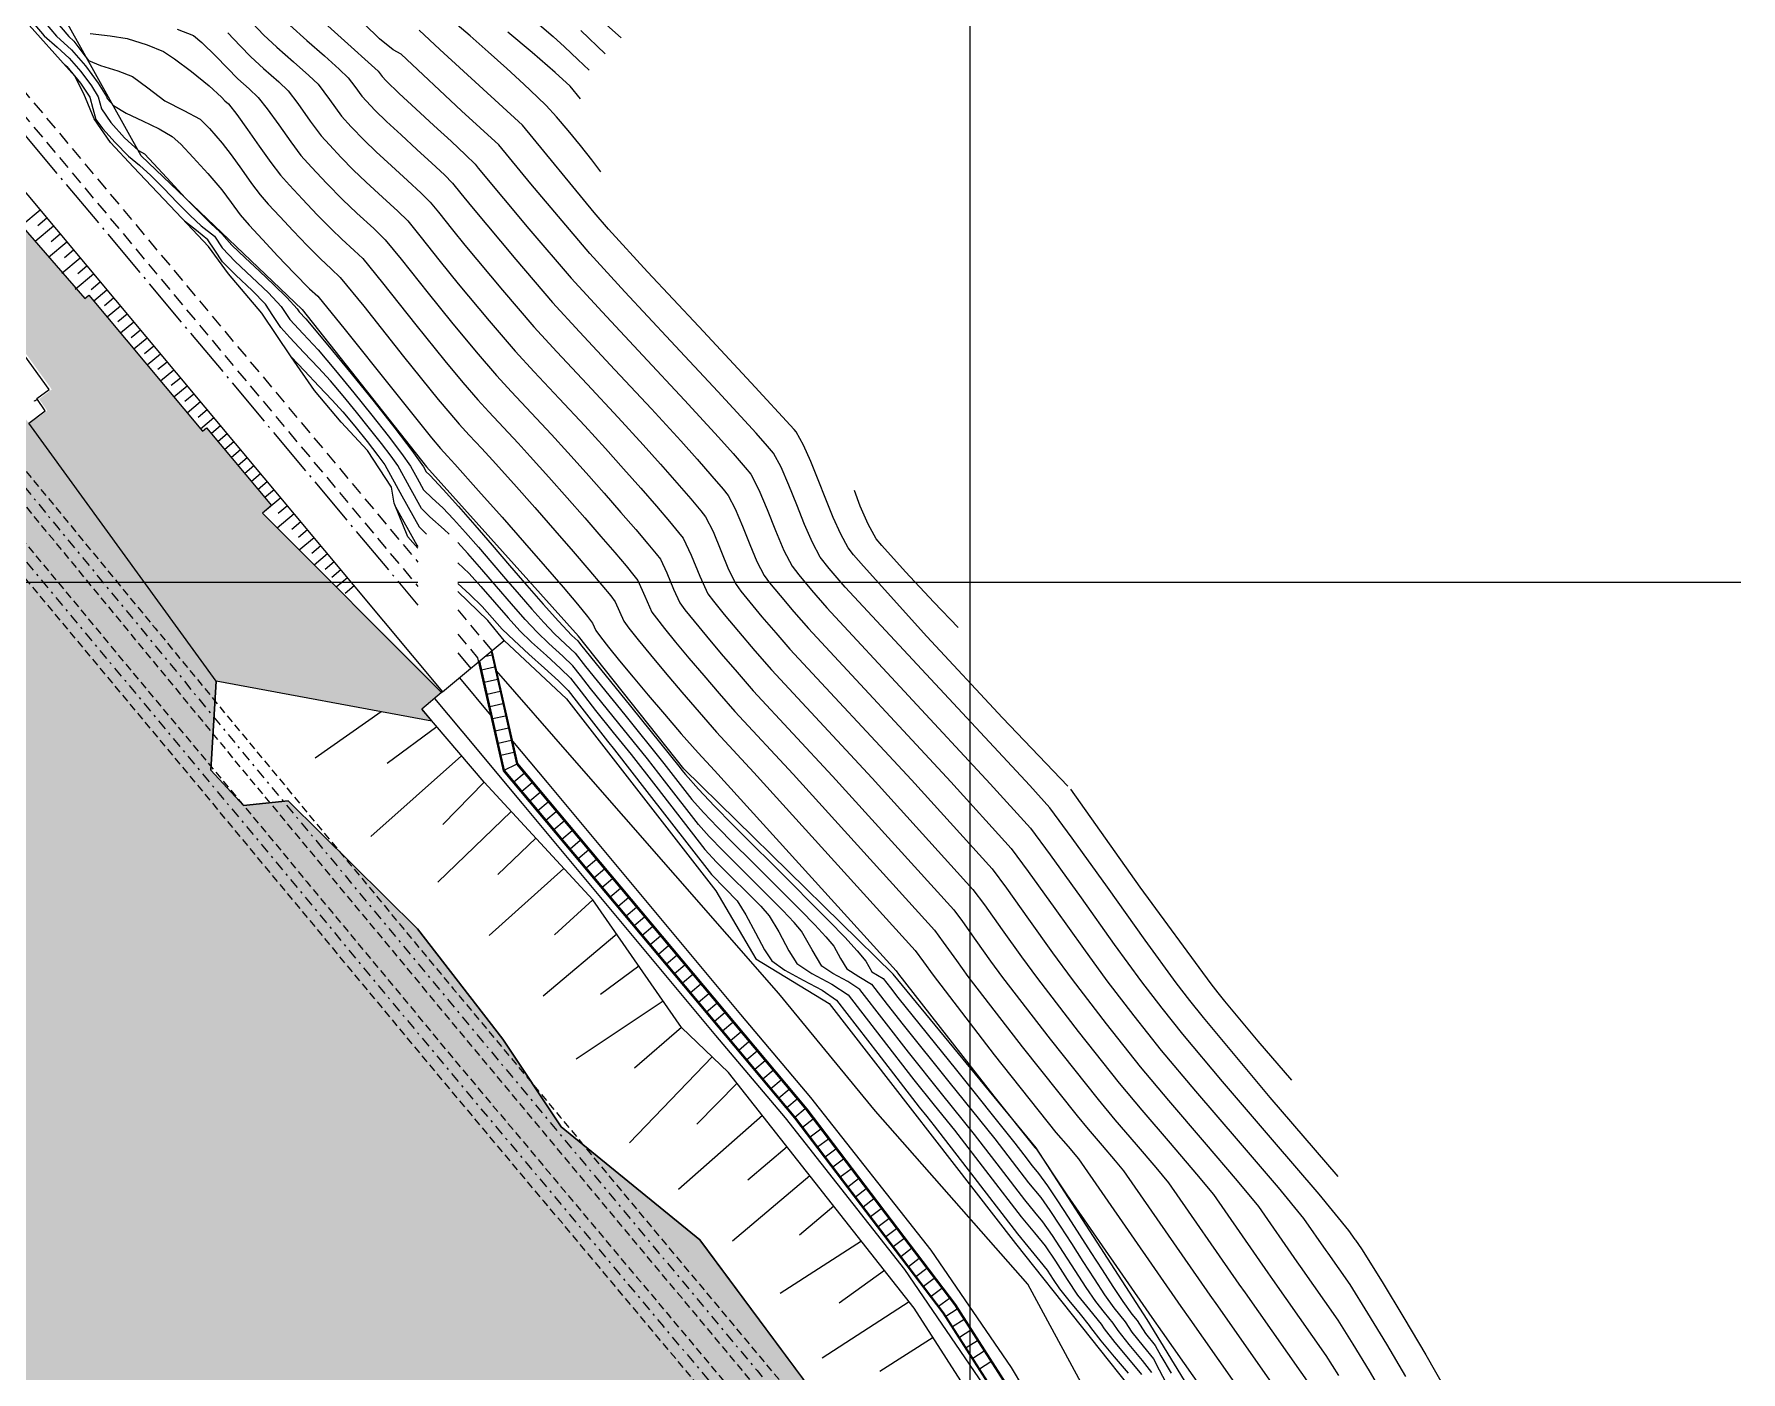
# Model space of a CAD drawing. Extents: x 61466 to 63015, y 108404 to 110397.
# Drawn here: x 62932.8 to 63014.7, y 109017.2 to 109081.4 of the extents above; entities that cross this region are included whole.
import ezdxf

# ---------------------------------------------------------------- set-up
doc = ezdxf.new("R2010")
doc.units = 0
doc.header["$LTSCALE"] = 1.000015
doc.header["$MEASUREMENT"] = 0
for name, pattern in [('ACAD_ISO04W100', [30, 24, -3, 0, -3]), ('NASCOSTA', [9.525, 6.35, -3.175]), ('TRATTEGGIATA2', [0.375, 0.25, -0.125]), ('TRATTOPUNTO2', [0.5, 0.25, -0.125, 0, -0.125])]:
    doc.linetypes.add(name, pattern=pattern)
for name, color, linetype in [('Bâti', 7, 'Continuous'), ('CANALISATION', 2, 'Continuous'), ('colore lago', 131, 'Continuous'), ('Conduite 1000', 170, 'Continuous'), ('coordinate', 2, 'Continuous'), ('curve livello 5m', 7, 'Continuous'), ('Limite fiume', 6, 'Continuous'), ('LIN010CO', 2, 'Continuous'), ('LIN010TR', 2, 'NASCOSTA'), ('LIN018CO', 6, 'Continuous'), ('LIN018TR', 6, 'NASCOSTA'), ('LINCOLO-ROSSO-070', 30, 'Continuous'), ('pendenze', 2, 'Continuous'), ('Per+Mod Surf', 7, 'Continuous'), ('sezioni', 7, 'Continuous'), ('Strade', 7, 'Continuous'), ('TalusHautBas', 7, 'Continuous')]:
    doc.layers.add(name, color=color, linetype=linetype)
doc.layers.add('Colori bordi', color=5, linetype='Continuous', plot=False)
doc.layers.add('no_plot', color=5, linetype='Continuous', plot=False)

msp = doc.modelspace()

# ---------------------------------------------------------------- hatches: boundary and pattern name
at = {"layer": 'colore lago', "linetype": 'Continuous', "lineweight": 0}
msp.add_hatch(color=256, dxfattribs=at).paths.add_polyline_path([(62975.581, 108981.848), (62972.563, 108992.078), (62972.159, 108999.722), (62973.022, 109007.77), (62971.274, 109014.677), (62964.726, 109023.502), (62958.063, 109028.933), (62955.276, 109033.134), (62951.179, 109038.433), (62944.971, 109044.58), (62942.828, 109044.354), (62941.256, 109046.058), (62941.518, 109050.317), (62932.519, 109062.712), (62923.949, 109074.515), (62921.068, 109073.828), (62913.169, 109080.232), (62912.424, 109083.359), (62899.063, 109099.351), (62899.187, 109099.452), (62898.973, 109099.701), (62894.248, 109105.211), (62888.989, 109110.74), (62879.9, 109119.979), (62873.641, 109126.426), (62866.263, 109134.064), (62859.634, 109141.122), (62850.425, 109151.454), (62847.28, 109155.501), (62836.245, 109170.983), (62830.549, 109180.12), (62830.097, 109179.839), (62825.256, 109176.833), (62819.938, 109173.531), (62807.248, 109165.652), (62813.286, 109155.991), (62827.781, 109132.797), (62825.357, 109131.271), (62827.221, 109128.084), (62828.208, 109126.068), (62829.848, 109121.716), (62831.445, 109117.447), (62833.184, 109113.299), (62835.862, 109107.959), (62838.858, 109102.878), (62842.822, 109096.611), (62845.343, 109092.552), (62846.651, 109090.446), (62851.47, 109082.811), (62855.067, 109077.137), (62856.583, 109077.401), (62859.665, 109075.554), (62862.875, 109072.174), (62862.914, 109063.446), (62870.198, 109052.816), (62875.993, 109045.342), (62885.568, 109033.177), (62896.673, 109017.402), (62896.556, 109017.052), (62904.818, 109004.914), (62914.53, 108991.082), (62924.555, 108973.607), (62932.466, 108959.046), (62983.134, 108959.046), (62981.291, 108965.356), (62977.169, 108976.649)])
at = {"layer": 'LIN010CO', "linetype": 'Continuous', "lineweight": 0}
h = msp.add_hatch(dxfattribs=at)
h.set_pattern_fill('DOTS', color=256, scale=5, angle=-45, style=0)
h.set_pattern_definition([(225, (427.6662, 555.0712), (0.11048543456, -0.3314563037), [0, -0.3125])])
h.paths.add_polyline_path([(62932.545, 109062.676), (62933.408, 109063.303), (62933.02, 109063.866), (62933.629, 109064.327), (62926.263, 109074.489), (62926.833, 109074.982), (62921.56, 109082.092), (62921.18, 109081.816), (62920.182, 109086.005), (62935.209, 109068.687), (62935.403, 109068.849), (62940.853, 109062.326), (62941.047, 109062.488), (62944.17, 109058.75), (62943.73, 109058.382), (62952.381, 109049.817), (62951.382, 109048.971), (62951.868, 109048.402), (62941.518, 109050.317)])

# ---------------------------------------------------------------- linework, layer by layer
at = {"layer": 'Bâti', "linetype": 'Continuous'}
for p, q in [((62953.181, 109050.484), (62954.679, 109048.698)), ((62951.984, 109049.483), (62953.295, 109047.921)), ((62953.295, 109047.921), (62956.201, 109044.457)), ((62955.726, 109047.45), (62957.4, 109045.456)), ((62957.4, 109045.456), (62966.675, 109034.32)), ((62956.201, 109044.457), (62965.478, 109033.319)), ((62966.675, 109034.32), (62970.026, 109030.339)), ((62965.478, 109033.319), (62968.816, 109029.354)), ((62970.026, 109030.339), (62975.799, 109023.01)), ((62968.816, 109029.354), (62974.541, 109022.086)), ((62975.799, 109023.01), (62979.65, 109017.379)), ((62974.541, 109022.086), (62978.335, 109016.537)), ((62979.65, 109017.379), (62984.636, 109009.048))]:
    msp.add_line(p, q, dxfattribs=at)
at = {"layer": 'CANALISATION', "linetype": 'Continuous', "lineweight": 0}
for p, q in [((62955.284, 109046.026), (62969.264, 109029.338)), ((62955.331, 109046.048), (62955.926, 109046.343)), ((62955.793, 109045.496), (62956.288, 109045.911)), ((62956.179, 109045.036), (62956.674, 109045.451)), ((62956.564, 109044.576), (62957.059, 109044.991)), ((62956.949, 109044.116), (62957.444, 109044.531)), ((62957.335, 109043.656), (62957.83, 109044.071)), ((62957.72, 109043.196), (62958.215, 109043.611)), ((62958.105, 109042.736), (62958.6, 109043.151)), ((62958.491, 109042.276), (62958.986, 109042.691)), ((62958.876, 109041.816), (62959.371, 109042.231)), ((62959.261, 109041.356), (62959.756, 109041.771)), ((62959.647, 109040.896), (62960.142, 109041.311)), ((62960.032, 109040.436), (62960.527, 109040.851)), ((62960.417, 109039.976), (62960.912, 109040.391)), ((62960.803, 109039.516), (62961.298, 109039.931)), ((62961.188, 109039.056), (62961.683, 109039.471)), ((62961.574, 109038.596), (62962.068, 109039.011)), ((62961.959, 109038.136), (62962.454, 109038.551)), ((62962.344, 109037.676), (62962.839, 109038.091)), ((62962.73, 109037.216), (62963.224, 109037.631)), ((62963.115, 109036.756), (62963.61, 109037.171)), ((62963.5, 109036.296), (62963.995, 109036.711)), ((62963.886, 109035.836), (62964.381, 109036.251)), ((62964.271, 109035.376), (62964.766, 109035.791)), ((62964.656, 109034.917), (62965.151, 109035.331)), ((62965.042, 109034.457), (62965.537, 109034.871)), ((62965.427, 109033.997), (62965.922, 109034.411)), ((62965.812, 109033.537), (62966.307, 109033.951)), ((62966.198, 109033.077), (62966.693, 109033.491)), ((62966.583, 109032.617), (62967.078, 109033.031)), ((62966.968, 109032.157), (62967.463, 109032.571)), ((62967.354, 109031.697), (62967.849, 109032.111)), ((62967.739, 109031.237), (62968.234, 109031.651)), ((62968.124, 109030.777), (62968.619, 109031.191)), ((62968.51, 109030.317), (62969.005, 109030.731)), ((62968.895, 109029.857), (62969.39, 109030.271)), ((62969.28, 109029.397), (62969.775, 109029.811)), ((62969.645, 109028.92), (62970.159, 109029.31)), ((62970.008, 109028.442), (62970.522, 109028.832)), ((62970.371, 109027.964), (62970.885, 109028.354)), ((62970.734, 109027.486), (62971.248, 109027.877)), ((62971.097, 109027.008), (62971.611, 109027.399)), ((62971.46, 109026.531), (62971.974, 109026.921)), ((62971.823, 109026.053), (62972.337, 109026.443)), ((62972.186, 109025.575), (62972.7, 109025.965)), ((62972.549, 109025.097), (62973.063, 109025.488)), ((62972.912, 109024.619), (62973.426, 109025.01)), ((62973.275, 109024.142), (62973.789, 109024.532)), ((62973.637, 109023.664), (62974.152, 109024.054)), ((62974, 109023.186), (62974.515, 109023.577)), ((62974.363, 109022.708), (62974.877, 109023.099)), ((62974.726, 109022.23), (62975.24, 109022.621)), ((62975.089, 109021.753), (62975.603, 109022.143)), ((62975.452, 109021.275), (62975.966, 109021.665)), ((62975.815, 109020.797), (62976.329, 109021.188)), ((62976.178, 109020.319), (62976.692, 109020.71)), ((62977.071, 109020.18), (62976.527, 109019.832)), ((62977.394, 109019.674), (62976.85, 109019.326)), ((62977.717, 109019.169), (62977.174, 109018.821)), ((62978.041, 109018.663), (62977.497, 109018.315)), ((62978.364, 109018.158), (62977.82, 109017.81)), ((62978.687, 109017.652), (62978.144, 109017.305))]:
    msp.add_line(p, q, dxfattribs=at)
at = {"layer": 'CANALISATION', "linetype": 'Continuous', "lineweight": 0, "flags": 128}
for points in [[(62955.331, 109046.048), (62969.307, 109029.365), (62976.413, 109020.009), (62982.204, 109010.957), (62987.573, 108999.469), (62992.854, 108983.013)], [(62955.926, 109046.343), (62969.812, 109029.768), (62976.943, 109020.379), (62982.771, 109011.269), (62988.175, 108999.705), (62993.469, 108983.21)], [(62955.972, 109046.366), (62969.851, 109029.799), (62976.984, 109020.408), (62982.815, 109011.293), (62988.222, 108999.723), (62993.516, 108983.225)], [(62969.264, 109029.338), (62976.372, 109019.98), (62982.16, 109010.932), (62987.526, 108999.45), (62992.806, 108982.997)]]:
    msp.add_lwpolyline(points, dxfattribs=at)
at = {"layer": 'Colori bordi', "linetype": 'Continuous', "lineweight": 0, "flags": 128}
msp.add_lwpolyline([(62932.466, 108959.046), (62983.134, 108959.046), (62981.291, 108965.356), (62977.169, 108976.649), (62975.581, 108981.848), (62972.563, 108992.078), (62972.159, 108999.722), (62973.022, 109007.77), (62971.274, 109014.677), (62964.726, 109023.502), (62958.063, 109028.933), (62955.276, 109033.134), (62951.179, 109038.433), (62944.971, 109044.58), (62942.828, 109044.354), (62941.256, 109046.058), (62941.518, 109050.317), (62932.519, 109062.712)], dxfattribs=at)
at = {"layer": 'Conduite 1000', "linetype": 'TRATTEGGIATA2', "ltscale": 1.5, "flags": 128}
for points, elevation in [([(62890.617, 109124.337), (62896.149, 109118.384), (62901.732, 109112.858), (62902.68, 109111.584), (62903.472, 109109.825), (62904.709, 109106.229), (62912.339, 109085.21), (62913.463, 109083.031), (62914.205, 109082.102), (62923.813, 109070.533), (62925.681, 109068.259), (62926.98, 109066.741), (62927.174, 109066.518), (62929.526, 109063.821), (62929.71, 109063.603), (62930.763, 109062.368), (62930.835, 109062.282), (62934.336, 109058.033), (62938.583, 109052.867), (62942.838, 109047.694), (62947.865, 109041.624), (62952.891, 109035.553), (62958.027, 109029.384), (62963.165, 109023.215), (62967.878, 109017.568), (62972.593, 109011.922), (62993.379, 108987.155), (62994.794, 108985.431), (62996.077, 108983.969), (62996.829, 108983.033), (62997.78, 108981.906), (62998.123, 108981.521), (63002.748, 108975.733), (63010.065, 108967.041), (63010.42, 108965.943), (63009.402, 108965.613), (63009.111, 108966.512), (63001.921, 108975.055), (62997.306, 108980.83), (62996.972, 108981.204), (62996.003, 108982.353), (62995.258, 108983.281), (62993.979, 108984.738), (62992.556, 108986.472), (62971.772, 109011.235), (62967.057, 109016.883), (62962.343, 109022.53), (62957.205, 109028.7), (62952.068, 109034.87), (62947.04, 109040.941), (62942.013, 109047.013), (62937.757, 109052.188), (62933.51, 109057.353), (62930.013, 109061.596), (62929.946, 109061.675), (62928.895, 109062.911), (62928.714, 109063.123), (62926.368, 109065.816), (62926.17, 109066.042), (62924.862, 109067.572), (62922.988, 109069.851), (62913.376, 109081.426), (62912.56, 109082.446), (62911.357, 109084.78), (62903.7, 109105.873), (62902.476, 109109.431), (62901.752, 109111.039), (62900.922, 109112.155), (62895.38, 109117.639), (62889.834, 109123.609)], 279.04), ([(62891.071, 109120.645), (62892.799, 109118.862), (62896.686, 109114.865), (62900.581, 109110.86), (62901.434, 109109.755), (62901.936, 109108.573), (62902.719, 109106.283), (62903.625, 109103.495), (62904.53, 109100.711), (62910.069, 109083.847), (62911.265, 109081.328), (62911.824, 109080.68), (62922.103, 109068.511), (62923.642, 109066.647), (62924.656, 109065.527), (62926.135, 109064.013), (62927.636, 109062.474), (62927.808, 109062.285), (62929.007, 109061.023), (62930.717, 109058.942), (62932.434, 109056.853), (62937.555, 109050.693), (62942.68, 109044.532), (62945.862, 109040.693), (62952.93, 109032.169), (62958.058, 109026.049), (62961.698, 109021.704), (62963.195, 109019.916), (62963.308, 109019.779), (62964.403, 109018.475), (62972.908, 109008.324), (62973.084, 109008.115), (62988.87, 108989.318), (62990.832, 108986.958), (62993.228, 108984.051), (62994.062, 108983.083), (62995.084, 108981.802), (62996.472, 108980.138), (63000.29, 108975.493), (63004.275, 108970.717), (63008.325, 108965.864), (63008.819, 108964.408), (63007.805, 108964.064), (63007.375, 108965.331), (63003.453, 108970.032), (62999.466, 108974.81), (62995.647, 108979.455), (62994.255, 108981.125), (62993.238, 108982.4), (62992.409, 108983.362), (62990.008, 108986.276), (62988.049, 108988.632), (62972.265, 109007.427), (62972.089, 109007.637), (62963.583, 109017.787), (62962.486, 109019.095), (62962.372, 109019.232), (62960.878, 109021.017), (62957.237, 109025.362), (62952.108, 109031.484), (62945.038, 109040.011), (62941.857, 109043.848), (62936.733, 109050.009), (62931.609, 109056.171), (62929.89, 109058.262), (62928.204, 109060.314), (62927.026, 109061.556), (62926.858, 109061.739), (62925.37, 109063.265), (62923.877, 109064.794), (62922.833, 109065.946), (62921.282, 109067.826), (62911.011, 109079.985), (62910.36, 109080.739), (62909.074, 109083.449), (62903.513, 109100.379), (62902.607, 109103.164), (62901.704, 109105.945), (62900.936, 109108.19), (62900.503, 109109.21), (62899.771, 109110.158), (62895.919, 109114.119), (62892.031, 109118.117), (62890.303, 109119.9)], 277.833)]:
    msp.add_lwpolyline(points, close=True, dxfattribs=dict(at, elevation=elevation))
at = {"layer": 'Conduite 1000', "linetype": 'TRATTOPUNTO2', "ltscale": 2, "flags": 128}
for points, elevation in [([(62890.225, 109123.973), (62895.764, 109118.012), (62901.327, 109112.507), (62902.216, 109111.311), (62902.974, 109109.628), (62904.204, 109106.051), (62911.848, 109084.995), (62913.011, 109082.739), (62913.791, 109081.764), (62923.4, 109070.192), (62925.272, 109067.916), (62926.575, 109066.392), (62926.771, 109066.167), (62929.12, 109063.472), (62929.303, 109063.257), (62930.354, 109062.022), (62930.424, 109061.939), (62933.923, 109057.693), (62938.17, 109052.528), (62942.425, 109047.354), (62947.452, 109041.283), (62952.479, 109035.212), (62957.616, 109029.042), (62962.754, 109022.873), (62967.467, 109017.226), (62972.182, 109011.579), (62992.967, 108986.814), (62994.386, 108985.085), (62995.668, 108983.625), (62996.416, 108982.693), (62997.376, 108981.555), (62997.715, 108981.176), (63002.334, 108975.394), (63009.588, 108966.777), (63009.911, 108965.778)], 279.04), ([(62890.687, 109120.272), (62892.415, 109118.489), (62896.302, 109114.492), (62900.176, 109110.509), (62900.968, 109109.482), (62901.436, 109108.381), (62902.211, 109106.114), (62903.116, 109103.33), (62904.021, 109100.545), (62909.571, 109083.648), (62910.812, 109081.034), (62911.417, 109080.333), (62921.692, 109068.169), (62923.237, 109066.297), (62924.267, 109065.161), (62925.752, 109063.639), (62927.247, 109062.107), (62927.417, 109061.921), (62928.606, 109060.668), (62930.303, 109058.602), (62932.021, 109056.512), (62937.144, 109050.351), (62942.268, 109044.19), (62945.45, 109040.352), (62952.519, 109031.827), (62957.647, 109025.706), (62961.288, 109021.36), (62962.783, 109019.574), (62962.897, 109019.437), (62963.993, 109018.131), (62972.498, 109007.981), (62972.674, 109007.771), (62988.46, 108988.975), (62990.42, 108986.617), (62992.818, 108983.707), (62993.65, 108982.741), (62994.669, 108981.464), (62996.059, 108979.797), (62999.878, 108975.152), (63003.864, 108970.374), (63007.85, 108965.597), (63008.312, 108964.236)], 277.833)]:
    msp.add_lwpolyline(points, dxfattribs=dict(at, elevation=elevation))
at = {"layer": 'coordinate', "linetype": 'Continuous', "lineweight": 0}
for p, q in [((62977.666, 109204.271), (62977.666, 108959.046)), ((62909.957, 109055.071), (62951.19, 109055.071)), ((62953.104, 109055.071), (63014.666, 109055.071))]:
    msp.add_line(p, q, dxfattribs=at)
at = {"layer": 'curve livello 5m', "color": 2, "flags": 128}
for points in [[(62939.645, 109081.626), (62940.428, 109081.318), (62940.819, 109080.973), (62941.494, 109080.329), (62941.494, 109080.329), (62942.036, 109079.768), (62942.555, 109079.233), (62942.555, 109079.233), (62943.093, 109078.75), (62943.536, 109078.347), (62943.536, 109078.347), (62943.962, 109077.801), (62944.515, 109077.02), (62945.089, 109076.205), (62945.581, 109075.556), (62945.581, 109075.556), (62946.085, 109074.991), (62946.821, 109074.208), (62947.57, 109073.441), (62947.57, 109073.441), (62948.259, 109072.791), (62949.071, 109072.044), (62949.624, 109071.514), (62949.624, 109071.514), (62950.389, 109070.574), (62951.682, 109068.948), (62952.806, 109067.549), (62952.806, 109067.549), (62953.986, 109066.139), (62954.969, 109064.994), (62954.969, 109064.994), (62955.686, 109064.209), (62956.632, 109063.196), (62957.602, 109062.158), (62958.391, 109061.298), (62958.391, 109061.298), (62959.267, 109060.315), (62960.127, 109059.34), (62960.932, 109058.42), (62961.644, 109057.598), (62962.223, 109056.92), (62962.631, 109056.43), (62962.828, 109056.173), (62962.828, 109056.173), (62963.137, 109055.529), (62963.454, 109054.735), (62963.766, 109054.078), (62963.766, 109054.078), (62964.004, 109053.753), (62964.446, 109053.199), (62965.043, 109052.475), (62965.748, 109051.638), (62966.51, 109050.749), (62967.281, 109049.864), (62967.281, 109049.864), (62971.091, 109045.764), (62976.9, 109039.349), (62977.318, 109038.786), (62977.969, 109037.875), (62978.671, 109036.889), (62979.247, 109036.099), (62979.247, 109036.099), (62981.528, 109033.136), (62983.828, 109030.237), (62983.828, 109030.237), (62984.638, 109029.271), (62985.651, 109028.089), (62986.597, 109026.983), (62987.204, 109026.248), (62987.204, 109026.248), (62990.584, 109021.382), (62990.876, 109020.966), (62994.188, 109016.24)], [(62995.339, 109026.541), (62992.082, 109030.333), (62988.881, 109034.171), (62988.226, 109034.997), (62987.577, 109035.84), (62987.577, 109035.84), (62986.089, 109037.883), (62984.271, 109040.435), (62982.588, 109042.79), (62981.506, 109044.247), (62980.545, 109045.308), (62971.689, 109054.84), (62970.924, 109055.732), (62970.487, 109056.28), (62970.118, 109056.978), (62969.743, 109057.844), (62969.366, 109058.792), (62968.989, 109059.737), (62968.617, 109060.592), (62968.253, 109061.272), (62967.97, 109061.61), (62967.43, 109062.223), (62965.59, 109064.229), (62963.327, 109066.65), (62961.121, 109069.013), (62959.447, 109070.845), (62956.615, 109074.192), (62955.069, 109076.066), (62953.29, 109077.698), (62950.39, 109080.413), (62949.999, 109080.62), (62949.352, 109081.156), (62948.609, 109081.869)], [(62959.014, 109081.554), (62960.177, 109080.436)], [(62934.174, 109079.988), (62934.357, 109079.82), (62934.357, 109079.82), (62935.002, 109079.032), (62935.453, 109078.353), (62935.453, 109078.353), (62935.601, 109077.809), (62935.747, 109077.286), (62935.747, 109077.286), (62936.084, 109076.829), (62936.662, 109076.176), (62937.307, 109075.523), (62937.307, 109075.523), (62937.843, 109075.098), (62938.375, 109074.596), (62938.996, 109073.971), (62939.646, 109073.306), (62940.267, 109072.681), (62940.798, 109072.18), (62940.798, 109072.18), (62941.433, 109071.677), (62941.799, 109071.125), (62942.423, 109070.467), (62943.221, 109069.717), (62944.018, 109068.968), (62944.639, 109068.311), (62944.639, 109068.311), (62945.056, 109067.68), (62945.682, 109067.002), (62946.404, 109066.229), (62946.404, 109066.229), (62947.242, 109065.238), (62948.122, 109064.167), (62948.984, 109063.094), (62949.766, 109062.097), (62950.405, 109061.254), (62950.841, 109060.641), (62950.841, 109060.641), (62951.154, 109060.072), (62951.469, 109059.501), (62951.882, 109059.11), (62952.393, 109058.637), (62952.393, 109058.637), (62952.902, 109058.096), (62953.475, 109057.457), (62954.095, 109056.748), (62954.743, 109055.997), (62955.399, 109055.232), (62956.047, 109054.481), (62956.667, 109053.772), (62957.24, 109053.133), (62957.749, 109052.592), (62957.749, 109052.592), (62958.272, 109052.105), (62958.745, 109051.66), (62958.745, 109051.66), (62959.237, 109051.028), (62961.114, 109048.701), (62962.99, 109046.374), (62962.99, 109046.374), (62963.439, 109045.796), (62964.338, 109044.639), (62964.894, 109044.025), (62965.574, 109043.313), (62966.342, 109042.532), (62967.162, 109041.712), (62967.997, 109040.881), (62968.812, 109040.07), (62969.57, 109039.307), (62970.235, 109038.622), (62970.771, 109038.044), (62971.141, 109037.602), (62971.141, 109037.602), (62971.476, 109037.015), (62971.778, 109036.506), (62971.778, 109036.506), (62972.35, 109036.153), (62972.961, 109035.784), (62972.961, 109035.784), (62973.714, 109034.809), (62974.473, 109033.826), (62976.672, 109031.087), (62978.867, 109028.352), (62978.867, 109028.352), (62979.704, 109027.267), (62980.496, 109026.242), (62980.496, 109026.242), (62981.074, 109025.531), (62981.51, 109024.91), (62982.01, 109024.157), (62982.548, 109023.325), (62983.099, 109022.466), (62983.639, 109021.632), (62984.142, 109020.873), (62984.583, 109020.243), (62984.583, 109020.243), (62985.125, 109019.573), (62985.443, 109019.078), (62985.994, 109018.401), (62986.486, 109017.788), (62986.486, 109017.788), (62986.764, 109017.27), (62987.083, 109016.665)]]:
    msp.add_lwpolyline(points, dxfattribs=at)
at = {"layer": 'Limite fiume', "linetype": 'Continuous'}
for p, q in [((62941.518, 109050.317), (62941.256, 109046.058)), ((62941.256, 109046.058), (62942.828, 109044.354)), ((62942.828, 109044.354), (62944.971, 109044.58)), ((62944.971, 109044.58), (62951.179, 109038.433)), ((62951.179, 109038.433), (62955.276, 109033.134)), ((62955.276, 109033.134), (62958.063, 109028.933)), ((62958.063, 109028.933), (62964.726, 109023.502)), ((62964.726, 109023.502), (62971.274, 109014.677))]:
    msp.add_line(p, q, dxfattribs=at)
at = {"layer": 'Limite fiume', "linetype": 'Continuous', "flags": 128}
msp.add_lwpolyline([(62932.519, 109062.712), (62933.312, 109063.3), (62932.917, 109063.883), (62933.496, 109064.322), (62926.107, 109074.529), (62926.7, 109074.961), (62921.553, 109082.022), (62921.195, 109081.756), (62920.182, 109086.005), (62935.209, 109068.687), (62935.403, 109068.849), (62940.853, 109062.326), (62941.047, 109062.488), (62944.17, 109058.75), (62943.73, 109058.382), (62952.329, 109049.773), (62951.382, 109048.971), (62951.868, 109048.402), (62941.518, 109050.317)], close=True, dxfattribs=at)
at = {"layer": 'LIN010CO', "linetype": 'Continuous', "lineweight": 0}
for p, q in [((62954.701, 109051.752), (62955.926, 109046.343)), ((62954.746, 109051.781), (62955.972, 109046.366)), ((62954.058, 109051.441), (62955.284, 109046.026)), ((62954.144, 109051.287), (62955.331, 109046.048)), ((62954.873, 109050.991), (62954.244, 109050.848)), ((62954.741, 109051.576), (62954.396, 109051.498)), ((62955.006, 109050.405), (62954.376, 109050.263)), ((62955.138, 109049.82), (62954.509, 109049.677)), ((62955.271, 109049.235), (62954.641, 109049.092)), ((62955.403, 109048.65), (62954.774, 109048.507)), ((62955.536, 109048.064), (62954.906, 109047.922)), ((62955.669, 109047.479), (62955.039, 109047.337)), ((62955.801, 109046.894), (62955.171, 109046.751))]:
    msp.add_line(p, q, dxfattribs=at)
at = {"layer": 'LIN010CO', "linetype": 'Continuous', "lineweight": 0, "flags": 128}
msp.add_lwpolyline([(62932.772, 109063.792), (62932.814, 109063.772), (62932.846, 109063.79), (62932.867, 109063.805), (62932.888, 109063.821), (62932.925, 109063.849), (62932.933, 109063.86)], dxfattribs=at)
at = {"layer": 'LIN010TR', "lineweight": 0, "ltscale": 0.1, "flags": 128}
for points in [[(62914.449, 109100.014), (62920.303, 109093.007), (62951.19, 109056.037)], [(62914.449, 109098.851), (62920.303, 109091.844), (62951.19, 109054.874)], [(62953.104, 109053.746), (62954.746, 109051.781)], [(62953.104, 109052.583), (62954.058, 109051.441)]]:
    msp.add_lwpolyline(points, dxfattribs=at)
at = {"layer": 'LIN018CO'}
for p, q in [((62933.07, 109072.932), (62932.189, 109072.196)), ((62933.711, 109072.164), (62932.83, 109071.429)), ((62933.39, 109072.548), (62932.952, 109072.182)), ((62934.352, 109071.397), (62933.471, 109070.661)), ((62934.031, 109071.781), (62933.593, 109071.414)), ((62934.993, 109070.629), (62934.112, 109069.894)), ((62934.673, 109071.013), (62934.234, 109070.647)), ((62935.634, 109069.862), (62934.754, 109069.126)), ((62935.314, 109070.246), (62934.875, 109069.879)), ((62935.955, 109069.478), (62935.516, 109069.112)), ((62936.275, 109069.095), (62935.641, 109068.565)), ((62936.596, 109068.711), (62936.157, 109068.345)), ((62936.917, 109068.327), (62936.282, 109067.797)), ((62937.237, 109067.944), (62936.799, 109067.577)), ((62937.558, 109067.56), (62936.923, 109067.03)), ((62937.878, 109067.176), (62937.44, 109066.81)), ((62938.199, 109066.792), (62937.564, 109066.262)), ((62938.519, 109066.409), (62938.081, 109066.042)), ((62938.84, 109066.025), (62938.206, 109065.495)), ((62939.161, 109065.641), (62938.722, 109065.275)), ((62939.481, 109065.258), (62938.847, 109064.728)), ((62939.802, 109064.874), (62939.363, 109064.507)), ((62940.122, 109064.49), (62939.488, 109063.96)), ((62940.443, 109064.106), (62940.004, 109063.74)), ((62940.763, 109063.723), (62940.129, 109063.193)), ((62941.084, 109063.339), (62940.645, 109062.973)), ((62941.405, 109062.955), (62940.77, 109062.425)), ((62941.725, 109062.572), (62941.287, 109062.205)), ((62942.046, 109062.188), (62941.605, 109061.82)), ((62942.366, 109061.804), (62941.928, 109061.438)), ((62942.687, 109061.42), (62942.246, 109061.053)), ((62943.007, 109061.037), (62942.569, 109060.67)), ((62943.328, 109060.653), (62942.888, 109060.285)), ((62943.649, 109060.269), (62943.21, 109059.903)), ((62943.969, 109059.886), (62943.529, 109059.518)), ((62944.61, 109059.118), (62943.73, 109058.382)), ((62944.29, 109059.502), (62943.851, 109059.135)), ((62945.251, 109058.351), (62944.439, 109057.672)), ((62944.931, 109058.734), (62944.492, 109058.368)), ((62945.572, 109057.967), (62945.137, 109057.604)), ((62945.893, 109057.583), (62945.459, 109057.221)), ((62946.213, 109057.2), (62945.503, 109056.607)), ((62946.534, 109056.816), (62946.104, 109056.457)), ((62946.854, 109056.432), (62946.213, 109055.896)), ((62947.175, 109056.048), (62946.74, 109055.685)), ((62947.495, 109055.665), (62947.062, 109055.303)), ((62947.816, 109055.281), (62947.277, 109054.831)), ((62948.137, 109054.897), (62947.707, 109054.538))]:
    msp.add_line(p, q, dxfattribs=at)
at = {"layer": 'LIN018TR', "linetype": 'ACAD_ISO04W100', "lineweight": 0, "ltscale": 0.1, "flags": 128}
for points in [[(62914.449, 109097.949), (62951.19, 109053.973)], [(62953.104, 109051.681), (62953.73, 109050.932)]]:
    msp.add_lwpolyline(points, dxfattribs=at)
at = {"layer": 'LINCOLO-ROSSO-070', "linetype": 'Continuous', "lineweight": 0}
msp.add_line((62952.381, 109049.817), (62952.221, 109049.682), dxfattribs=at)
at = {"layer": 'no_plot', "flags": 128}
for points in [[(62945.735, 109082.81), (62949.286, 109079.606), (62949.478, 109079.344), (62949.664, 109079.146), (62950.299, 109078.534), (62951.098, 109077.791), (62951.962, 109076.998), (62952.791, 109076.236), (62953.483, 109075.587), (62953.94, 109075.132), (62954.083, 109074.955), (62956.521, 109072.041), (62958.551, 109069.675), (62960.034, 109068.052), (62961.988, 109065.959), (62963.992, 109063.815), (62965.622, 109062.038), (62966.323, 109061.246), (62966.896, 109060.584), (62967.168, 109060.252), (62967.555, 109059.51), (62967.952, 109058.567), (62968.352, 109057.553), (62968.751, 109056.6), (62969.143, 109055.84), (62969.465, 109055.424), (62970.081, 109054.685), (62970.807, 109053.845), (62978.655, 109045.399), (62980.585, 109043.268), (62981.534, 109041.989), (62983.01, 109039.923), (62984.605, 109037.685), (62985.911, 109035.892), (62986.887, 109034.625), (62987.87, 109033.385), (62989.785, 109031.102), (62992.179, 109028.309), (62994.412, 109025.697), (62995.846, 109023.961), (62996.148, 109023.526), (62996.175, 109023.488), (62996.471, 109023.066), (62997.452, 109021.493), (62998.495, 109019.768), (62999.545, 109017.987), (63000.547, 109016.246)], [(62933.309, 109081.928), (62933.847, 109081.282), (62934.58, 109080.632), (62935.239, 109079.853), (62935.858, 109079.024), (62936.252, 109078.393), (62936.28, 109078.293), (62936.582, 109077.951), (62937.194, 109077.585), (62937.985, 109077.214), (62938.782, 109076.841), (62939.408, 109076.47), (62939.812, 109076.097), (62940.418, 109075.463), (62941.115, 109074.691), (62941.79, 109073.9), (62942.227, 109073.303), (62942.659, 109072.714), (62943.098, 109072.212), (62943.732, 109071.52), (62944.48, 109070.725), (62945.263, 109069.911), (62945.999, 109069.163), (62946.386, 109068.8), (62947.7, 109067.187), (62949.919, 109064.396), (62951.849, 109061.995), (62952.282, 109061.483), (62952.615, 109061.123), (62952.967, 109060.743), (62954.108, 109059.463), (62955.237, 109058.187), (62956.314, 109056.959), (62957.301, 109055.824), (62958.159, 109054.828), (62958.85, 109054.015), (62959.334, 109053.428), (62959.574, 109053.114), (62959.733, 109052.757), (62959.953, 109052.451), (62960.342, 109051.952), (62960.872, 109051.298), (62961.515, 109050.521), (62962.242, 109049.656), (62963.023, 109048.737), (62963.831, 109047.8), (62964.636, 109046.878), (62965.419, 109046.037), (62974.136, 109036.41), (62974.249, 109036.254), (62978.818, 109030.408), (62980.798, 109027.94), (62980.849, 109027.875), (62980.867, 109027.853), (62981.224, 109027.322), (62981.81, 109026.431), (62982.32, 109025.663), (62986.41, 109019.775), (62986.901, 109019.074), (62992.476, 109011.121)], [(62933.805, 109082.022), (62934.438, 109081.263), (62934.691, 109081.038), (62935.065, 109080.528), (62935.384, 109080.111), (62935.963, 109079.869), (62936.804, 109079.615), (62937.507, 109079.349), (62938.24, 109078.804), (62939.056, 109078.186), (62939.959, 109077.719), (62940.743, 109077.302), (62941.194, 109076.853), (62941.806, 109076.155), (62942.232, 109075.595), (62942.724, 109074.901), (62943.215, 109074.21), (62943.633, 109073.661), (62944.013, 109073.227), (62944.562, 109072.629), (62945.209, 109071.94), (62945.886, 109071.236), (62946.523, 109070.589), (62947.029, 109070.116), (62947.466, 109069.704), (62948.596, 109068.316), (62950.506, 109065.913), (62952.168, 109063.846), (62952.719, 109063.188), (62953.177, 109062.653), (62953.652, 109062.136), (62954.26, 109061.486), (62954.775, 109060.928), (62955.791, 109059.788), (62956.796, 109058.651), (62957.756, 109057.558), (62958.635, 109056.548), (62959.399, 109055.66), (62960.014, 109054.936), (62960.445, 109054.414), (62960.659, 109054.134), (62960.867, 109053.669), (62961.078, 109053.198), (62961.318, 109052.865), (62961.754, 109052.312), (62962.347, 109051.586), (62963.06, 109050.732), (62963.851, 109049.798), (62964.684, 109048.829), (62965.518, 109047.874), (62967.309, 109045.946), (62975.058, 109037.39), (62975.448, 109036.851), (62975.915, 109036.203), (62978.849, 109032.392), (62981.806, 109028.664), (62982.388, 109027.979), (62982.883, 109027.392), (62987.801, 109020.311), (62988.226, 109019.705), (62993.047, 109012.827)], [(62956.804, 109082.025), (62957.683, 109081.261), (62958.233, 109080.764), (62958.871, 109080.169), (62959.406, 109079.655)], [(62960.095, 109081.95), (62960.942, 109081.21)], [(62932.813, 109081.834), (62933.256, 109081.302), (62933.878, 109080.752), (62934.469, 109080.226), (62935.014, 109079.581), (62935.526, 109078.895), (62935.852, 109078.373), (62936.013, 109077.79), (62936.468, 109077.138), (62937.123, 109076.398), (62937.781, 109075.791), (62938.072, 109075.638), (62938.53, 109075.158), (62939.337, 109074.274), (62940.041, 109073.514), (62940.67, 109072.877), (62941.281, 109072.273), (62941.692, 109071.884), (62941.747, 109071.841), (62941.779, 109071.793), (62942.273, 109071.252), (62942.9, 109070.641), (62943.593, 109069.996), (62944.284, 109069.352), (62944.91, 109068.742), (62945.403, 109068.202), (62945.5, 109068.055), (62945.813, 109067.718), (62946.879, 109066.457), (62947.999, 109065.095), (62949.095, 109063.731), (62950.089, 109062.463), (62950.902, 109061.39), (62951.456, 109060.612), (62951.519, 109060.498), (62951.581, 109060.384), (62951.766, 109060.212), (62952.413, 109059.523), (62953.143, 109058.71), (62953.932, 109057.807), (62954.757, 109056.851), (62955.593, 109055.877), (62956.417, 109054.921), (62957.207, 109054.018), (62957.937, 109053.204), (62958.584, 109052.516), (62958.861, 109052.257), (62958.997, 109052.082), (62961.387, 109049.119), (62963.776, 109046.156), (62963.859, 109046.05), (62964.024, 109045.838), (62964.66, 109045.132), (62965.43, 109044.321), (62966.3, 109043.432), (62967.235, 109042.493), (62968.2, 109041.532), (62969.161, 109040.577), (62970.083, 109039.657), (62970.931, 109038.799), (62971.67, 109038.031), (62972.267, 109037.381), (62972.686, 109036.877), (62972.978, 109036.374), (62973.521, 109036.043), (62973.867, 109035.595), (62974.216, 109035.144), (62977.027, 109031.642), (62979.833, 109028.146), (62980.264, 109027.587), (62980.672, 109027.058), (62980.97, 109026.692), (62981.396, 109026.091), (62981.874, 109025.381), (62982.391, 109024.591), (62982.931, 109023.753), (62983.479, 109022.899), (62984.02, 109022.059), (62984.539, 109021.265), (62985.022, 109020.547), (62985.453, 109019.938), (62985.699, 109019.634), (62986.104, 109019.004), (62986.565, 109018.432), (62986.83, 109017.936), (62987.333, 109017.108)], [(62935.471, 109081.415), (62936.425, 109081.304), (62937.241, 109081.174), (62938.197, 109080.875), (62938.984, 109080.549), (62939.518, 109080.192), (62940.329, 109079.584), (62941.174, 109078.905), (62941.765, 109078.356), (62941.938, 109078.177), (62942.099, 109078.033), (62942.5, 109077.527), (62943.017, 109076.807), (62943.585, 109075.996), (62944.137, 109075.222), (62944.607, 109074.608), (62945.033, 109074.126), (62945.657, 109073.452), (62946.367, 109072.708), (62947.046, 109072.015), (62947.549, 109071.541), (62948.142, 109070.996), (62948.545, 109070.609), (62949.493, 109069.445), (62951.094, 109067.431), (62952.487, 109065.698), (62953.352, 109064.664), (62954.073, 109063.824), (62954.599, 109063.248), (62955.293, 109062.505), (62956.004, 109061.744), (62956.583, 109061.113), (62957.474, 109060.113), (62958.356, 109059.116), (62959.197, 109058.157), (62959.968, 109057.271), (62960.639, 109056.492), (62961.178, 109055.857), (62961.557, 109055.399), (62961.744, 109055.154), (62962.081, 109054.401), (62962.422, 109053.638), (62962.637, 109053.34), (62963.028, 109052.845), (62963.559, 109052.194), (62964.197, 109051.429), (62964.906, 109050.592), (62965.652, 109049.725), (62966.399, 109048.869), (62969.2, 109045.855), (62975.979, 109038.369), (62976.401, 109037.795), (62977.032, 109036.909), (62977.581, 109036.151), (62980.189, 109032.764), (62982.817, 109029.451), (62983.351, 109028.813), (62984.019, 109028.034), (62984.643, 109027.305), (62985.043, 109026.82), (62989.193, 109020.846), (62989.551, 109020.335), (62993.617, 109014.533)], [(62942.073, 109081.436), (62942.658, 109080.817), (62943.171, 109080.288), (62943.788, 109079.729), (62944.513, 109079.089), (62944.974, 109078.662), (62945.438, 109078.051), (62946.03, 109077.209), (62946.556, 109076.503), (62946.945, 109076.066), (62947.514, 109075.461), (62948.094, 109074.868), (62948.716, 109074.275), (62949.496, 109073.557), (62950.227, 109072.882), (62950.703, 109072.418), (62951.285, 109071.703), (62952.269, 109070.465), (62953.125, 109069.401), (62954.62, 109067.615), (62955.864, 109066.164), (62956.773, 109065.169), (62957.971, 109063.887), (62959.199, 109062.572), (62960.198, 109061.483), (62961.054, 109060.522), (62961.883, 109059.58), (62962.636, 109058.717), (62963.259, 109057.992), (62963.702, 109057.464), (62963.913, 109057.193), (62964.308, 109056.371), (62964.712, 109055.357), (62965.11, 109054.519), (62965.381, 109054.155), (62965.894, 109053.519), (62966.578, 109052.699), (62967.359, 109051.783), (62968.163, 109050.859), (62972.982, 109045.673), (62977.821, 109040.329), (62978.372, 109039.587), (62979.229, 109038.387), (62980.155, 109037.088), (62980.913, 109036.047), (62982.868, 109033.508), (62984.838, 109031.024), (62985.925, 109029.729), (62987.283, 109028.144), (62988.551, 109026.662), (62989.364, 109025.676), (62991.975, 109021.918), (62992.2, 109021.597), (62994.759, 109017.946), (62995.356, 109016.99)], [(62943.251, 109081.903), (62943.788, 109081.343), (62944.425, 109080.761), (62945.227, 109080.052), (62945.966, 109079.398), (62946.411, 109078.977), (62946.946, 109078.251), (62947.53, 109077.45), (62947.998, 109076.934), (62948.617, 109076.294), (62949.198, 109075.737), (62949.933, 109075.057), (62950.694, 109074.359), (62951.353, 109073.746), (62951.782, 109073.323), (62952.182, 109072.832), (62952.857, 109071.983), (62953.444, 109071.252), (62955.253, 109069.09), (62956.76, 109067.335), (62957.86, 109066.13), (62959.31, 109064.577), (62960.797, 109062.986), (62962.006, 109061.668), (62962.832, 109060.74), (62963.616, 109059.847), (62964.286, 109059.073), (62964.771, 109058.501), (62964.998, 109058.213), (62965.356, 109057.502), (62965.723, 109056.597), (62966.092, 109055.686), (62966.455, 109054.959), (62966.684, 109054.65), (62967.12, 109054.111), (62967.7, 109053.415), (62968.362, 109052.638), (62969.044, 109051.854), (62974.873, 109045.582), (62978.743, 109041.308), (62979.426, 109040.388), (62980.489, 109038.899), (62981.638, 109037.287), (62982.579, 109035.996), (62984.207, 109033.88), (62985.849, 109031.811), (62987.211, 109030.187), (62988.915, 109028.199), (62990.505, 109026.34), (62991.525, 109025.105), (62993.366, 109022.454), (62993.525, 109022.227), (62995.329, 109019.653), (62996.054, 109018.491), (62996.825, 109017.217), (62997.6, 109015.902)], [(62945.046, 109081.807), (62945.866, 109081.08), (62946.71, 109080.338), (62947.422, 109079.702), (62947.849, 109079.291), (62948.162, 109078.866), (62948.504, 109078.397), (62949.141, 109077.72), (62949.693, 109077.188), (62950.388, 109076.541), (62951.14, 109075.851), (62951.861, 109075.188), (62952.464, 109074.623), (62952.861, 109074.227), (62953.255, 109073.739), (62953.763, 109073.104), (62955.887, 109070.566), (62957.656, 109068.505), (62958.947, 109067.091), (62960.649, 109065.268), (62962.395, 109063.401), (62963.814, 109061.853), (62964.594, 109060.975), (62965.303, 109060.163), (62965.835, 109059.542), (62966.083, 109059.232), (62966.42, 109058.588), (62966.764, 109057.768), (62967.111, 109056.888), (62967.458, 109056.06), (62967.799, 109055.399), (62968.063, 109055.05), (62968.572, 109054.429), (62969.226, 109053.656), (62969.926, 109052.849), (62976.764, 109045.49), (62979.664, 109042.288), (62980.48, 109041.189), (62981.75, 109039.411), (62983.122, 109037.486), (62984.245, 109035.944), (62985.547, 109034.252), (62986.86, 109032.598), (62988.498, 109030.644), (62990.547, 109028.254), (62992.459, 109026.019), (62993.685, 109024.533), (62994.757, 109022.99), (62994.85, 109022.858), (62995.9, 109021.359), (62996.753, 109019.992), (62997.66, 109018.493), (62998.573, 109016.945)], [(62982.372, 109045.287), (62979.239, 109048.564), (62975.609, 109052.47), (62972.57, 109055.835), (62972.57, 109055.835), (62972.1, 109056.384), (62971.832, 109056.72), (62971.832, 109056.72), (62971.479, 109057.374), (62971.121, 109058.176), (62970.76, 109059.066), (62970.399, 109059.982), (62970.04, 109060.866), (62969.686, 109061.655), (62969.338, 109062.291), (62969.338, 109062.291), (62969.238, 109062.408), (62967.187, 109064.643), (62964.666, 109067.341), (62962.207, 109069.974), (62960.343, 109072.016), (62960.343, 109072.016), (62959.656, 109072.827), (62956.21, 109077.008), (62952.243, 109080.646), (62951.258, 109081.568)], [(62959.968, 109074.773), (62959.534, 109075.354), (62958.992, 109076.038), (62958.406, 109076.75), (62957.838, 109077.412), (62957.35, 109077.949), (62957.35, 109077.949), (62956.934, 109078.359), (62956.273, 109078.98), (62955.454, 109079.732), (62954.565, 109080.533), (62953.693, 109081.303), (62953.693, 109081.303), (62953.076, 109081.832)], [(62958.996, 109078.278), (62958.491, 109078.89), (62957.785, 109079.537), (62956.678, 109080.493), (62955.512, 109081.481)], [(62952.689, 109057.374), (62952.449, 109057.6), (62951.772, 109058.212), (62951.358, 109058.617), (62951.358, 109058.617), (62950.79, 109059.646), (62950.226, 109060.671), (62949.908, 109061.117), (62949.443, 109061.731), (62948.874, 109062.457), (62948.246, 109063.239), (62947.605, 109064.019), (62946.994, 109064.741), (62946.994, 109064.741), (62946.43, 109065.36), (62945.719, 109066.107), (62945.05, 109066.812), (62944.612, 109067.305), (62944.612, 109067.305), (62944.237, 109067.875), (62943.875, 109068.421), (62943.875, 109068.421), (62943.241, 109069.072), (62942.456, 109069.804), (62941.82, 109070.457), (62941.82, 109070.457), (62941.457, 109071.008), (62941.119, 109071.514), (62941.119, 109071.514), (62940.569, 109071.954), (62940.003, 109072.398)], [(62945.113, 109065.886), (62945.756, 109065.211), (62946.446, 109064.488), (62947.082, 109063.811), (62947.585, 109063.252), (62948.168, 109062.557), (62948.763, 109061.821), (62949.276, 109061.162), (62949.611, 109060.701), (62950.426, 109059.221), (62951.246, 109057.733), (62951.603, 109057.374)], [(62977.112, 109052.891), (62975.942, 109054.115), (62974.587, 109055.574), (62973.452, 109056.83), (62973.452, 109056.83), (62973.176, 109057.161), (62972.797, 109057.865), (62972.414, 109058.721), (62972.141, 109059.473)], [(62950.121, 109058.689), (62951.134, 109056.85), (62951.19, 109056.792)], [(62986.407, 109017.143), (62985.955, 109017.721), (62985.315, 109018.485), (62984.783, 109019.153), (62984.783, 109019.153), (62984.552, 109019.512), (62984.139, 109020.024), (62983.714, 109020.548), (62983.714, 109020.548), (62983.254, 109021.214), (62982.72, 109022.032), (62982.164, 109022.899), (62981.633, 109023.713), (62981.177, 109024.37), (62981.177, 109024.37), (62980.796, 109024.841), (62980.319, 109025.425), (62980.319, 109025.425), (62979.144, 109026.947), (62977.901, 109028.558), (62977.901, 109028.558), (62976.317, 109030.531), (62974.73, 109032.509), (62974.73, 109032.509), (62973.561, 109034.022), (62972.4, 109035.526), (62971.821, 109035.902), (62971.105, 109036.283), (62970.578, 109036.638), (62970.578, 109036.638), (62970.113, 109037.423), (62969.596, 109038.327), (62969.596, 109038.327), (62969.24, 109038.744), (62968.706, 109039.308), (62968.046, 109039.977), (62967.311, 109040.71), (62966.553, 109041.464), (62965.823, 109042.198), (62965.172, 109042.871), (62964.651, 109043.441), (62964.651, 109043.441), (62963.02, 109045.542), (62962.204, 109046.592), (62960.84, 109048.283), (62959.476, 109049.974), (62959.476, 109049.974), (62958.991, 109050.601), (62958.63, 109051.064), (62958.63, 109051.064), (62958.145, 109051.53), (62957.475, 109052.137), (62956.913, 109052.669), (62956.913, 109052.669), (62956.34, 109053.286), (62955.677, 109054.042), (62954.967, 109054.865), (62954.258, 109055.689), (62953.594, 109056.444), (62953.104, 109056.973)], [(62953.104, 109056.006), (62953.649, 109055.486), (62954.208, 109054.873), (62954.863, 109054.116), (62955.518, 109053.358), (62956.078, 109052.745), (62956.645, 109052.202), (62957.357, 109051.554), (62958.038, 109050.933), (62958.514, 109050.467), (62959.027, 109049.81), (62959.716, 109048.921), (62960.567, 109047.865), (62961.418, 109046.809), (62962.601, 109045.287), (62964.965, 109042.243), (62965.526, 109041.642), (62966.246, 109040.915), (62966.995, 109040.171), (62967.64, 109039.514), (62968.051, 109039.051), (62968.505, 109038.294), (62968.986, 109037.384), (62969.378, 109036.77), (62970.09, 109036.29), (62971.056, 109035.775), (62971.84, 109035.267), (62973.408, 109033.236), (62974.987, 109031.191), (62975.962, 109029.976), (62976.936, 109028.764), (62978.584, 109026.627), (62980.142, 109024.609), (62980.774, 109023.834), (62981.281, 109023.21), (62981.777, 109022.477), (62982.345, 109021.594), (62982.845, 109020.854), (62983.419, 109020.144), (62983.978, 109019.452), (62984.122, 109019.228), (62984.635, 109018.575), (62985.286, 109017.795), (62985.907, 109017.048)], [(62953.104, 109055.011), (62953.691, 109054.475), (62954.277, 109053.911), (62954.76, 109053.366), (62955.242, 109052.822), (62955.808, 109052.274), (62956.523, 109051.62), (62957.27, 109050.943), (62957.934, 109050.332), (62958.399, 109049.871), (62959.062, 109049.019), (62959.955, 109047.867), (62960.294, 109047.447), (62960.633, 109047.027), (62962.181, 109045.033), (62965.279, 109041.045), (62965.939, 109040.367), (62966.506, 109039.776), (62966.926, 109039.101), (62967.386, 109038.238), (62967.824, 109037.425), (62968.178, 109036.902), (62968.799, 109036.455), (62969.678, 109035.975), (62970.582, 109035.485), (62971.279, 109035.009), (62973.255, 109032.45), (62975.244, 109029.874), (62975.607, 109029.421), (62975.97, 109028.97), (62978.024, 109026.307), (62979.966, 109023.792), (62980.457, 109023.187), (62981.032, 109022.488), (62981.385, 109022.049), (62981.679, 109021.605), (62981.975, 109021.159), (62982.426, 109020.592), (62982.971, 109019.938), (62983.405, 109019.391), (62983.462, 109019.302), (62983.959, 109018.662), (62984.596, 109017.893), (62985.263, 109017.098)], [(62982.496, 109045.133), (62985.836, 109040.437), (62989.243, 109035.788), (62989.566, 109035.369), (62989.892, 109034.958), (62991.484, 109033.049), (62993.104, 109031.162)]]:
    msp.add_lwpolyline(points, dxfattribs=at)
at = {"layer": 'pendenze', "linetype": 'Continuous'}
for p, q in [((62949.438, 109048.851), (62946.259, 109046.622)), ((62952.106, 109048.123), (62949.723, 109046.374)), ((62953.286, 109046.739), (62948.931, 109042.868)), ((62954.367, 109045.472), (62952.387, 109043.445)), ((62955.67, 109044.062), (62952.156, 109040.672)), ((62956.844, 109042.791), (62955.036, 109041.047)), ((62958.195, 109041.329), (62954.605, 109038.11)), ((62959.59, 109039.818), (62957.744, 109038.138)), ((62960.731, 109038.173), (62957.208, 109035.206)), ((62961.788, 109036.648), (62959.948, 109035.279)), ((62962.956, 109034.963), (62958.793, 109032.172)), ((62963.833, 109033.698), (62961.585, 109031.745)), ((62965.305, 109032.296), (62961.35, 109028.164)), ((62966.503, 109031.027), (62964.571, 109029.063)), ((62967.724, 109029.475), (62963.698, 109025.918)), ((62968.913, 109027.962), (62967.027, 109026.367)), ((62970, 109026.58), (62966.285, 109023.442)), ((62971.144, 109025.125), (62969.508, 109023.735)), ((62972.469, 109023.441), (62968.578, 109020.924)), ((62973.577, 109022.031), (62971.403, 109020.473)), ((62974.757, 109020.531), (62970.581, 109017.829)), ((62975.91, 109018.813), (62973.362, 109017.186))]:
    msp.add_line(p, q, dxfattribs=at)
at = {"layer": 'Per+Mod Surf', "linetype": 'Continuous'}
for p, q in [((62955.329, 109052.276), (62958.322, 109049.476)), ((62958.322, 109049.476), (62965.486, 109040.254)), ((62965.486, 109040.254), (62967.405, 109036.987)), ((62967.405, 109036.987), (62970.926, 109034.846)), ((62970.926, 109034.846), (62979.867, 109023.337)), ((62979.867, 109023.337), (62986.188, 109015.365))]:
    msp.add_line(p, q, dxfattribs=at)
at = {"layer": 'sezioni', "linetype": 'Continuous', "lineweight": 0}
for p, q in [((62921.34, 109086.972), (62952.381, 109049.817)), ((62954.548, 109053.232), (62953.104, 109054.619)), ((62955.329, 109052.276), (62954.548, 109053.232)), ((62952.381, 109049.817), (62955.329, 109052.276))]:
    msp.add_line(p, q, dxfattribs=at)
at = {"layer": 'sezioni', "linetype": 'Continuous', "lineweight": 0, "flags": 128}
msp.add_lwpolyline([(62951.19, 109056.707), (62950.706, 109057.253), (62950.05, 109058.861), (62949.931, 109059.635), (62948.769, 109061.392), (62947.518, 109062.762), (62946.238, 109064.281), (62945.113, 109065.886), (62943.708, 109067.99), (62942.106, 109069.875), (62941.146, 109071.192), (62939.865, 109072.544), (62937.552, 109074.999), (62936.449, 109076.173), (62935.666, 109077.312), (62935.168, 109078.522), (62934.731, 109079.363), (62932.133, 109082.279), (62929.759, 109083.901), (62928.108, 109085.262), (62927.066, 109086.131), (62926.139, 109087.578), (62923.968, 109089.866), (62921.534, 109093.097)], dxfattribs=at)
at = {"layer": 'Strade', "linetype": 'Continuous', "flags": 128}
msp.add_lwpolyline([(63014.666, 108968.456), (63012.67, 108971.573), (63008.788, 108976.874), (63003.551, 108983.735), (62996.746, 108993.63), (62991.017, 109002.933), (62985.355, 109012.327), (62980.459, 109021.376), (62973.142, 109029.685), (62968.511, 109035.335), (62958.599, 109046.666), (62954.962, 109050.824)], dxfattribs=at)
at = {"layer": 'TalusHautBas', "linetype": 'Continuous'}
for p, q in [((62937.919, 109075.543), (62931.582, 109086.962)), ((62937.919, 109075.543), (62945.634, 109068.169)), ((62945.634, 109068.169), (62951.609, 109060.604)), ((62958.905, 109052.486), (62951.609, 109060.604)), ((62963.953, 109046.107), (62958.905, 109052.486)), ((62954.367, 109045.472), (62951.382, 109048.971)), ((62973.997, 109036.262), (62963.953, 109046.107)), ((62959.59, 109039.818), (62954.367, 109045.472)), ((62963.833, 109033.698), (62959.59, 109039.818)), ((62980.86, 109027.927), (62973.997, 109036.262)), ((62966.103, 109031.535), (62963.833, 109033.698)), ((62974.998, 109020.224), (62966.103, 109031.535)), ((62986.175, 109019.684), (62980.86, 109027.927)), ((62982.144, 109009.158), (62974.998, 109020.224)), ((62992.103, 109010.006), (62986.175, 109019.684))]:
    msp.add_line(p, q, dxfattribs=at)

doc.saveas('drawing.dxf')
